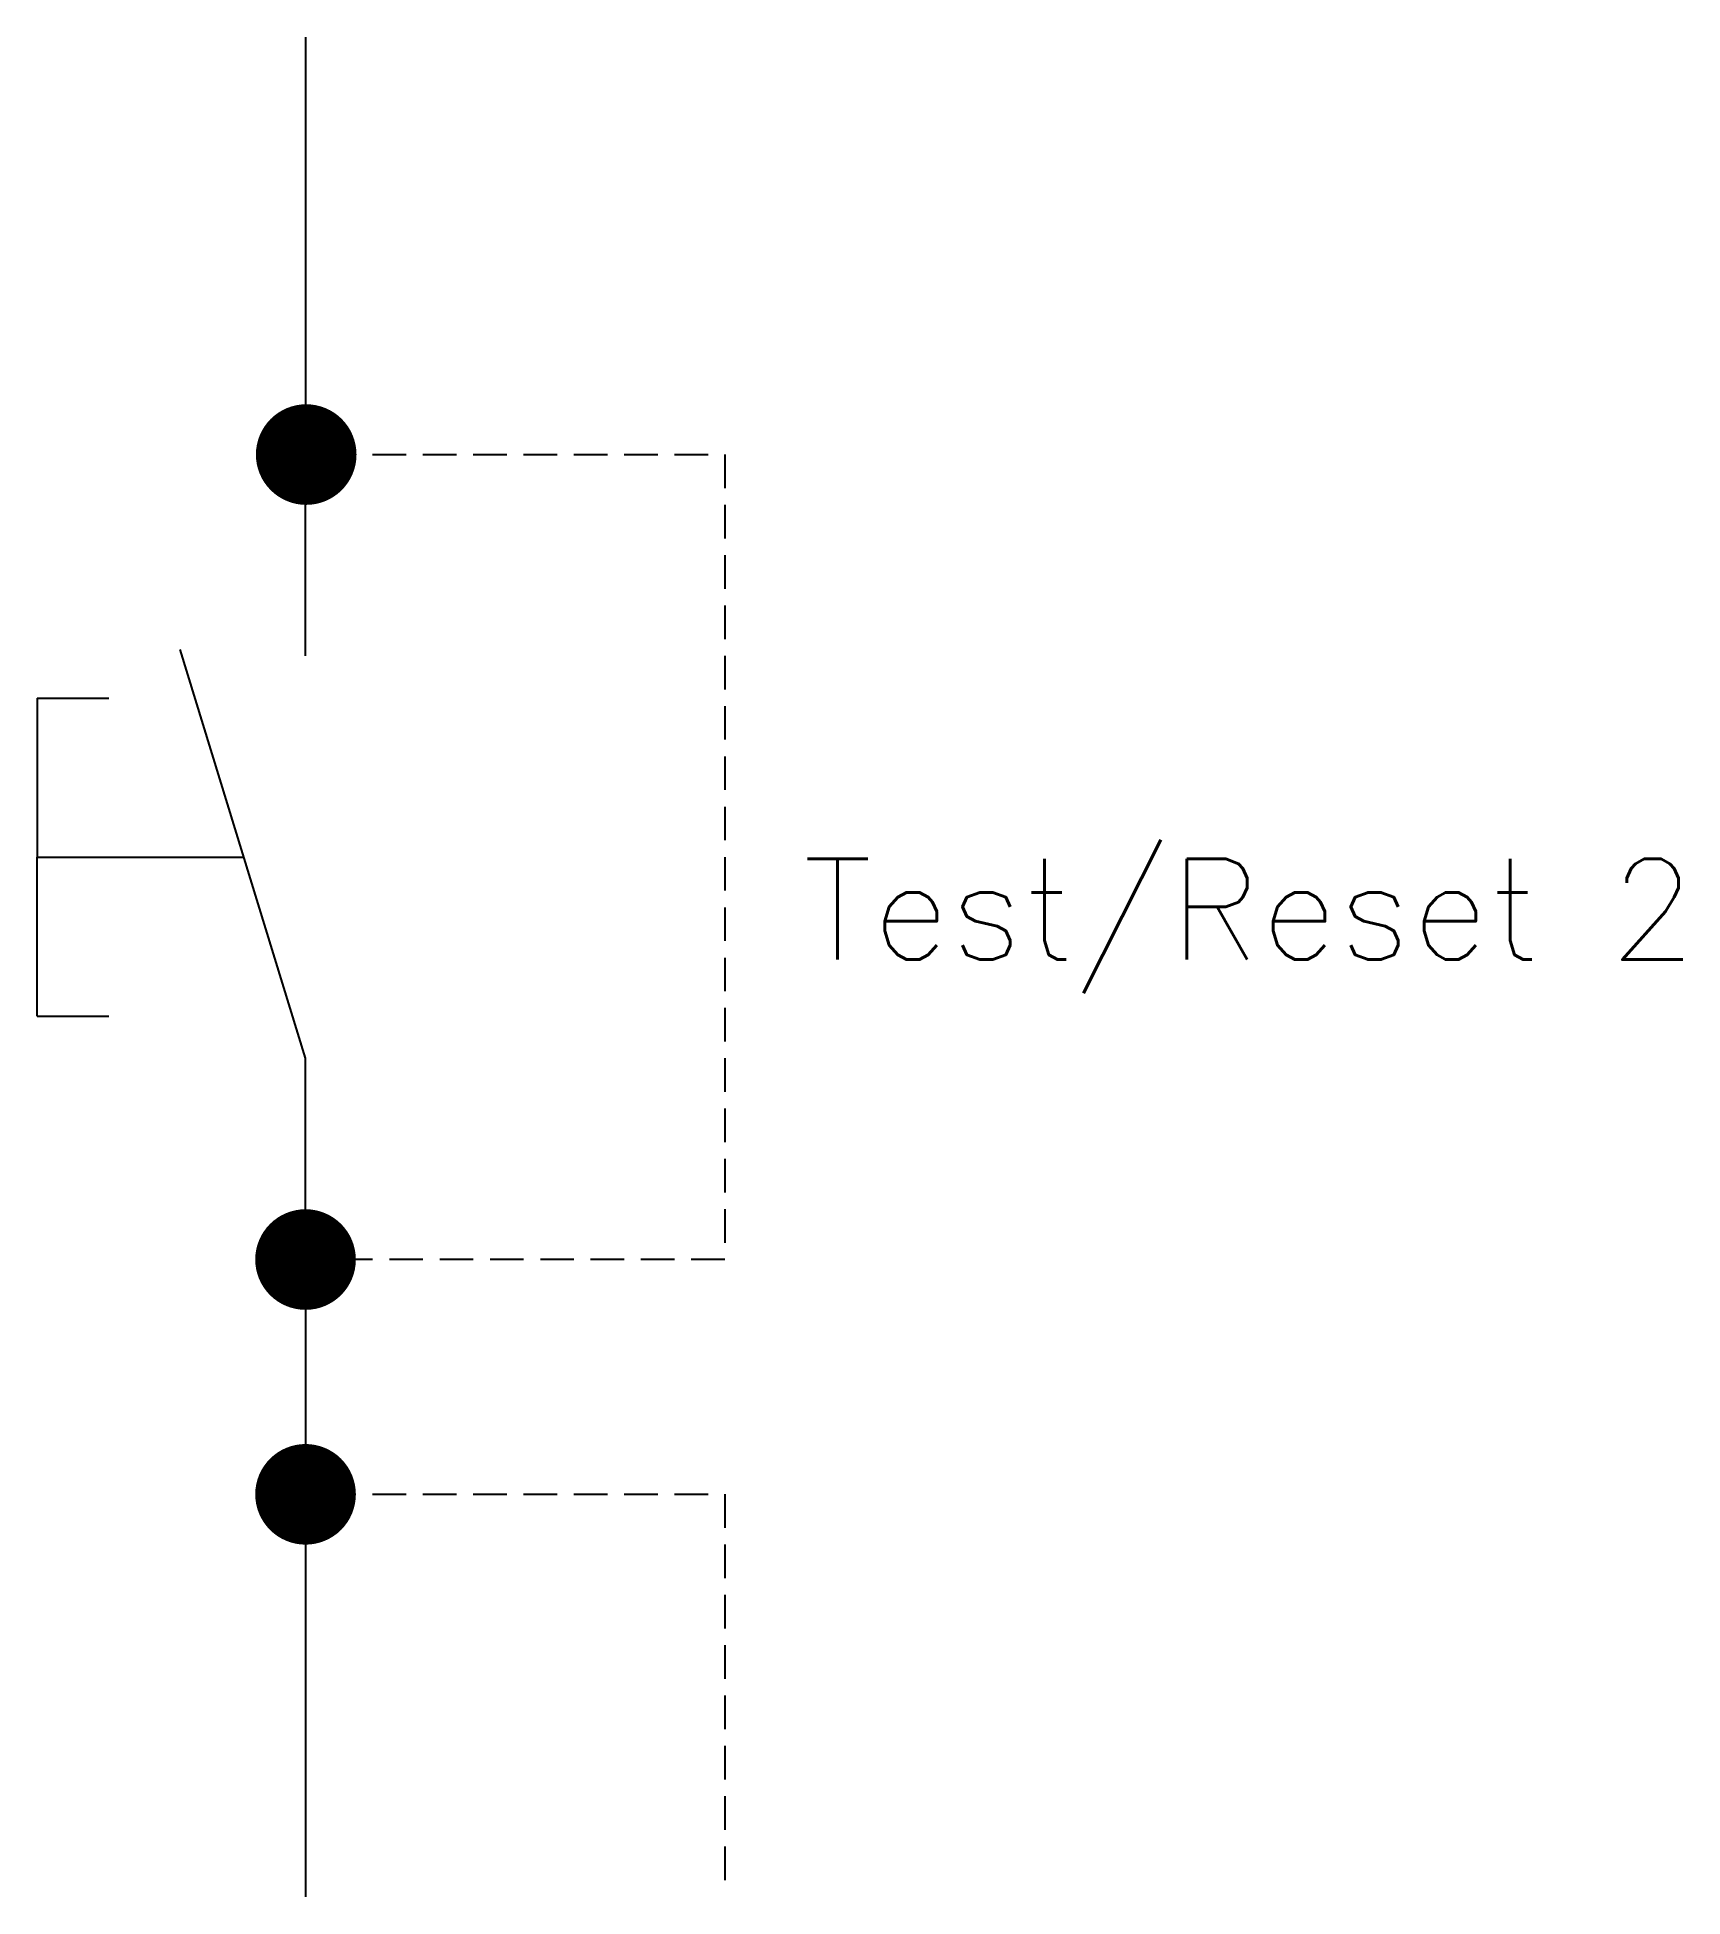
# Model space of a CAD drawing. Extents: x 12.2 to 36.8, y 4.4 to 32.1.
import ezdxf
from ezdxf.enums import TextEntityAlignment as Align

# ---------------------------------------------------------------- set-up
doc = ezdxf.new("R2010")
doc.units = 0
doc.header["$MEASUREMENT"] = 0
doc.linetypes.add('DASHED', pattern=[0.75, 0.5, -0.25])
for name, color, linetype in [('1', 7, 'Continuous'), ('2', 7, 'Continuous'), ('20', 7, 'Continuous')]:
    doc.layers.add(name, color=color, linetype=linetype)
doc.styles.add('T0', font='ROMANS.SHX')
doc.styles.add('T15', font='ROMANS.SHX', dxfattribs={"height": 1.5})
doc.styles.add('T20', font='ROMANS.SHX', dxfattribs={"height": 2})

# ---------------------------------------------------------------- blocks, each defined once
blk = doc.blocks.new('TK1NO')
for p, q in [((0, 9), (0, 12)), ((0, 3), (-1.871, 9.095)), ((-4, 8.37), (-2.93, 8.37)), ((-4, 8.37), (-4, 6)), ((-4, 3.63), (-4, 6)), ((-4, 3.63), (-2.93, 3.63)), ((0, 0), (0, 3))]:
    blk.add_line(p, q)
at = {"linetype": 'Continuous'}
blk.add_line((-4, 6), (-0.921, 6), dxfattribs=at)
at = {"color": 1, "style": 'T15'}
for tag, p in [('13', (0.933, 9.75)), ('14', (0.933, 0.883))]:
    blk.add_attdef(tag, p, '', height=1.5, dxfattribs=at)
at = {"color": 1, "style": 'T20'}
blk.add_attdef('S2', text='', height=2, dxfattribs=at).set_placement((-4, 0), align=Align.CENTER)

msp = doc.modelspace()

# ---------------------------------------------------------------- linework, layer by layer
at = {"layer": '2', "const_width": 0.75}
for points in [[(15.885, 25.884, 1), (16.635, 25.884, 1)], [(15.875, 13.884, 1), (16.625, 13.884, 1)], [(15.875, 10.384, 1), (16.625, 10.384, 1)]]:
    msp.add_lwpolyline(points, format="xyb", close=True, dxfattribs=at)
at = {"layer": '2', "linetype": 'DASHED'}
for points in [[(16.5, 25.884), (22.5, 25.884), (22.5, 13.884), (16.5, 13.884)], [(16.5, 10.384), (22.5, 10.384), (22.5, 4.384)]]:
    msp.add_lwpolyline(points, dxfattribs=at)
at = {"layer": '2'}
msp.add_lwpolyline([(16.25, 13.884), (16.25, 4.384)], dxfattribs=at)
at = {"layer": '20'}
msp.add_line((16.25, 32.106), (16.25, 25.856), dxfattribs=at)

# ---------------------------------------------------------------- block references
at = {"layer": '2'}
msp.add_blockref('TK1NO', (16.25, 13.884), dxfattribs=at)

# ---------------------------------------------------------------- texts
at = {"layer": '1', "style": 'T0'}
msp.add_text('Test/Reset 2', height=1.5, dxfattribs=at).set_placement((23.666, 18.356))

doc.saveas('drawing.dxf')
